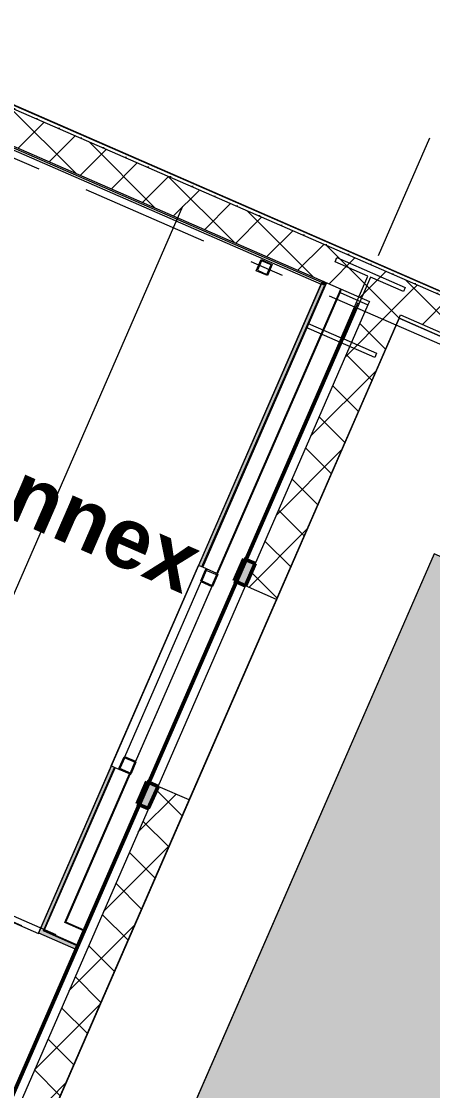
# Model space of a CAD drawing. Header units: millimetres. Extents: x -89663 to 74273, y -103666 to 18539.
# Drawn here: x 4083 to 5777, y -42278 to -37877 of the extents above; entities that cross this region are included whole.
import ezdxf
from ezdxf.enums import TextEntityAlignment as Align

# ---------------------------------------------------------------- set-up
doc = ezdxf.new("R2010")
doc.units = ezdxf.units.MM
doc.header["$MEASUREMENT"] = 0
doc.linetypes.add('Double Dashed', pattern=[1093.611073, 529.166651, -211.666656, 141.111112, -211.666656])
doc.linetypes.add('Long Dashed', pattern=[1058.333302, 634.99999, -423.333311])
for name, color, linetype in [('A-25-M_Wall_Int', 7, 'Continuous'), ('COLUMN.IFC Import', 7, 'Continuous'), ('New_A-05-M_Gross_Int_Circulation', 7, 'Continuous'), ('New_A-05-M_Gross_Int_Engineering', 7, 'Continuous'), ('New_A-15-MG_Structural_Grid_Phase_2', 7, 'Continuous'), ('New_A-20-M_Floor_Slab', 7, 'Continuous'), ('New_A-25-M_Wall_Int', 7, 'Continuous'), ('New_ArchiCAD Doors', 7, 'Continuous'), ('New_ArchiCAD Windows', 7, 'Continuous')]:
    doc.layers.add(name, color=color, linetype=linetype)
for name, color, linetype, lineweight in [('A-25-M_Wall_Int_Pen_No__1', 7, 'Continuous', 13), ('COLUMN.IFC Import_Pen_No__2', 8, 'Continuous', 15), ('New_A-20-M_ Acoustic chambers _Pen_No__1', 7, 'Continuous', 13), ('New_A-20-M_Floor_Slab_Pen_No__89', 8, 'Continuous', 20), ('New_A-25-M_Wall_Int_Pen_No__1', 7, 'Continuous', 13), ('New_A-95-H_Fill_Plan.Fill_Pen_No__1', 7, 'Continuous', 13), ('New_A-95-H_Fill_Plan.Fill_Pen_No__101', 252, 'Continuous', 15), ('New_A-95-P_Drawing_Pen_No__1', 7, 'Continuous', 13), ('New_A-95-P_Drawing_Pen_No__156', 5, 'Continuous', 50), ('New_ArchiCAD Doors_Pen_No__1', 7, 'Continuous', 13), ('New_ArchiCAD Windows_Pen_No__1', 7, 'Continuous', 13), ('New_ArchiCAD Windows_Pen_No__3', 7, 'Continuous', 18), ('New_ArchiCAD Zone Stamps_Pen_No__6', 7, 'Continuous', 35)]:
    doc.layers.add(name, color=color, linetype=linetype, lineweight=lineweight)
for name, color, linetype, lineweight, true_color in [('A-25-M_Wall_Int_Pen_No__107', 7, 'Continuous', 15, 0xa6a6a6), ('New_A-05-M_Gross_Int_Circulation_Pen_No__74', 7, 'Continuous', 20, 0x606060), ('New_A-05-M_Gross_Int_Engineering_Pen_No__74', 7, 'Continuous', 20, 0x606060), ('New_A-15-MG_Structural_Grid_Phase_2_Pen_No__222', 7, 'Continuous', 13, 0x65af33), ('New_A-25-M_Wall_Int_Pen_No__107', 7, 'Continuous', 15, 0xa6a6a6), ('New_A-25-M_Wall_Int_Pen_No__27', 7, 'Continuous', 50, 0x2a2a2a), ('New_ArchiCAD Doors_Pen_No__43', 7, 'Continuous', 30, 0x444444), ('New_ArchiCAD Doors_Pen_No__63', 7, 'Continuous', 20, 0x606060), ('New_ArchiCAD Windows_Pen_No__23', 7, 'Continuous', 30, 0x2a2a2a)]:
    doc.layers.add(name, color=color, linetype=linetype, lineweight=lineweight, true_color=true_color)
doc.styles.add('GENERATED_STYLE_1', font='')
doc.styles.add('GENERATED_STYLE_3', font='')
doc.styles.add('GENERATED_STYLE_4', font='')
doc.styles.get('GENERATED_STYLE_1').set_extended_font_data('Arial', bold=True)
doc.styles.get('GENERATED_STYLE_3').set_extended_font_data('Arial')
doc.styles.get('GENERATED_STYLE_4').set_extended_font_data('Swis721 BT')
doc.linetypes.add('Double Slash', pattern='A,0,[3,EC-MA-00-GF-DR-A-00363 Phase 2 Lecture Theatre Ground floor GA-S2-P171.Shx,S=15.679012,R=0,X=0,Y=0],-1975.555563,0', length=1975.555563)
pattern_1 = [(45, (0, 0), (-91.92388, 91.92388), []), (135, (0, 0), (91.92388, 91.92388), [])]
pattern_2 = [(336.4404, (0, 0), (69.2305, 158.76755), [0, -100]), (336.4404, (80.45, 59.4), (69.2305, 158.76755), [0, -100])]

# ---------------------------------------------------------------- blocks, each defined once
blk = doc.blocks.new('Vibrations Lab_INB 0308_9_1', base_point=(7528.9, -42293.4))
at = {"layer": 'New_A-05-M_Gross_Int_Engineering_Pen_No__74', "linetype": 'Continuous'}
for p, q in [((5638.5, -39099.3), (3902.7, -43079.9)), ((8140.8, -40190.4), (5638.5, -39099.3))]:
    blk.add_line(p, q, dxfattribs=at)
at = {"layer": 'New_ArchiCAD Zone Stamps_Pen_No__6'}
for tag, height, style, p in [('ROOM_NAME', 250, 'GENERATED_STYLE_1', (6899.7, -40822.6)), ('zoneNameLine2', 250, 'GENERATED_STYLE_1', (6711.2, -41254.7)), ('ROOM_NUMBER', 200, 'GENERATED_STYLE_3', (6522.8, -41675.4)), ('measuredAreaCode', 200, 'GENERATED_STYLE_3', (6365.8, -42035.5)), ('DUMMY_649', 200, 'GENERATED_STYLE_3', (6673.2, -42169.6)), ('DUMMY_650', 200, 'GENERATED_STYLE_3', (7162.5, -42382.9)), ('DUMMY_651', 133.3, 'GENERATED_STYLE_3', (7441.8, -42489.5))]:
    blk.add_attdef(tag, text='', height=height, rotation=336.4404, dxfattribs=dict(at, style=style)).set_placement(p, align=Align.TOP_LEFT)
blk = doc.blocks.new('Control Annex_INB 0305_11_1', base_point=(3260, -40510.4))
at = {"layer": 'New_A-05-M_Gross_Int_Engineering_Pen_No__74', "linetype": 'Continuous'}
for p, q in [((5320.8, -38952.6), (1800.9, -37417.8)), ((4153, -41630.8), (5320.8, -38952.6)), ((291.6, -39947.1), (4153, -41630.8))]:
    blk.add_line(p, q, dxfattribs=at)
at = {"layer": 'New_ArchiCAD Zone Stamps_Pen_No__6'}
for tag, height, style, p in [('ROOM_NAME', 250, 'GENERATED_STYLE_1', (2642.7, -39044.7)), ('zoneNameLine2', 250, 'GENERATED_STYLE_1', (2454.2, -39476.8)), ('ROOM_NUMBER', 200, 'GENERATED_STYLE_3', (2265.8, -39897.5)), ('measuredAreaCode', 200, 'GENERATED_STYLE_3', (2108.8, -40257.6)), ('DUMMY_649', 200, 'GENERATED_STYLE_3', (2416.2, -40391.7)), ('DUMMY_650', 200, 'GENERATED_STYLE_3', (2905.5, -40605.1)), ('DUMMY_651', 133.3, 'GENERATED_STYLE_3', (3184.8, -40711.6))]:
    blk.add_attdef(tag, text='', height=height, rotation=336.4404, dxfattribs=dict(at, style=style)).set_placement(p, align=Align.TOP_LEFT)
blk = doc.blocks.new('Corridor 01-Ground_INB 0350_14_1', base_point=(3443.2, -36782))
at = {"layer": 'New_A-05-M_Gross_Int_Circulation_Pen_No__74', "linetype": 'Continuous'}
blk.add_line((-10182, -32015.9), (16730.7, -43750.6), dxfattribs=at)
at = {"layer": 'New_ArchiCAD Zone Stamps_Pen_No__6'}
for tag, height, style, p in [('ROOM_NAME', 250, 'GENERATED_STYLE_1', (2435.8, -35146.3)), ('zoneNameLine2', 250, 'GENERATED_STYLE_1', (2247.4, -35578.4)), ('ROOM_NUMBER', 200, 'GENERATED_STYLE_3', (2059, -35999.1)), ('measuredAreaCode', 200, 'GENERATED_STYLE_3', (1901.9, -36359.2)), ('DUMMY_649', 200, 'GENERATED_STYLE_3', (2209.3, -36493.3)), ('DUMMY_650', 200, 'GENERATED_STYLE_3', (2698.7, -36706.6)), ('DUMMY_651', 133.3, 'GENERATED_STYLE_3', (2978, -36813.2))]:
    blk.add_attdef(tag, text='', height=height, rotation=336.4404, dxfattribs=dict(at, style=style)).set_placement(p, align=Align.TOP_LEFT)
blk = doc.blocks.new('Slab_57_1', base_point=(5782.5, -40068.3))
at = {"layer": 'New_A-20-M_Floor_Slab_Pen_No__89', "linetype": 'Continuous', "flags": 128}
blk.add_lwpolyline([(5782.5, -40068.3), (4581.4, -42822.8), (9164.9, -44821.5), (10366, -42066.9)], close=True, dxfattribs=at)
blk = doc.blocks.new('Simple Window Opening')
at = {"layer": 'New_ArchiCAD Windows_Pen_No__1', "linetype": 'Continuous'}
for p, q in [((-450, 0), (-450, -140)), ((450, 0), (450, -140))]:
    blk.add_line(p, q, dxfattribs=at)
at = {"layer": 'New_ArchiCAD Windows_Pen_No__3', "linetype": 'Continuous'}
for p, q in [((-450, 0), (450, 0)), ((-450, -140), (450, -140))]:
    blk.add_line(p, q, dxfattribs=at)
blk = doc.blocks.new('Wall_72_1', base_point=(5706.4, -38943.5))
at = {"layer": 'New_A-25-M_Wall_Int_Pen_No__107', "linetype": 'Continuous'}
h = blk.add_hatch(dxfattribs=at)
h.set_pattern_fill('Concrete_Block_0001', color=256, style=0, pattern_type=2)
h.set_pattern_definition(pattern_1)
h.paths.add_polyline_path([(5005.4, -40200.8), (5133.7, -40256.8), (5638.5, -39099.3), (5510.1, -39043.3)])
h = blk.add_hatch(dxfattribs=at)
h.set_pattern_fill('Concrete_Block_0001', color=256, style=0, pattern_type=2)
h.set_pattern_definition(pattern_1)
h.paths.add_polyline_path([(1314.9, -48664.3), (1443.2, -48720.3), (4774, -41081.7), (4645.7, -41025.8)])
at = {"layer": 'New_A-25-M_Wall_Int_Pen_No__1', "linetype": 'Continuous', "flags": 128}
for points in [[(5510.1, -39043.3), (5005.4, -40200.8)], [(5133.7, -40256.8), (5638.5, -39099.3)], [(4645.7, -41025.8), (1314.9, -48664.3)], [(1443.2, -48720.3), (4774, -41081.7)]]:
    blk.add_lwpolyline(points, dxfattribs=at)
at = {"layer": 'New_ArchiCAD Windows', "color": 251, "linetype": 'Continuous', "lineweight": 20, "true_color": 0x606060, "xscale": -0.9999999999999999, "zscale": 1000, "rotation": 246.4404115839914}
blk.add_blockref('Simple Window Opening', (4953.9, -40669.3), dxfattribs=at)
blk = doc.blocks.new('Window 19_3')
at = {"layer": 'New_ArchiCAD Windows_Pen_No__1', "linetype": 'Continuous'}
for p, q in [((-450, 0), (-450, -3)), ((450, 0), (450, -3)), ((-450, -3), (-450, -50)), ((450, -3), (450, -50))]:
    blk.add_line(p, q, dxfattribs=at)
at = {"layer": 'New_ArchiCAD Windows_Pen_No__23', "linetype": 'Continuous'}
for p, q in [((-450, 0), (-445, 0)), ((-445, 0), (-395, 0)), ((-395, 0), (-395, -50)), ((395, -50), (395, 0)), ((395, 0), (445, 0)), ((445, 0), (450, 0)), ((-445, -50), (-450, -50)), ((-395, -50), (-445, -50)), ((445, -50), (395, -50)), ((450, -50), (445, -50))]:
    blk.add_line(p, q, dxfattribs=at)
at = {"layer": 'New_ArchiCAD Windows_Pen_No__3', "linetype": 'Continuous'}
for p, q in [((-450, 0), (450, 0)), ((-445, -50), (-445, 0)), ((-395, 0), (395, 0)), ((445, -50), (445, 0)), ((-450, -85), (450, -85)), ((395, -50), (-395, -50))]:
    blk.add_line(p, q, dxfattribs=at)
blk = doc.blocks.new('Wall_156_1', base_point=(5463.7, -38837.6))
at = {"layer": 'New_A-25-M_Wall_Int_Pen_No__107', "linetype": 'Continuous'}
for points in [[(4813.1, -40116.9), (4826.8, -40122.9), (5331.5, -38965.5), (5317.8, -38959.5)], [(4453.3, -40941.9), (4153.8, -41628.8), (4173.6, -41621.1), (4467.1, -40947.9)]]:
    blk.add_hatch(color=256, dxfattribs=at).paths.add_polyline_path(points)
at = {"layer": 'New_A-25-M_Wall_Int_Pen_No__107', "linetype": 'Continuous', "lineweight": 0, "true_color": 0x535353}
for points in [[(5331.5, -38965.5), (4826.8, -40122.9), (4829.6, -40124.1), (5334.3, -38966.7)], [(4888.2, -40149.7), (4891, -40150.9), (5395.7, -38993.4), (5393, -38992.2)], [(4467.1, -40947.9), (4173.6, -41621.1), (4177.5, -41619.5), (4469.8, -40949.1)], [(4528.5, -40974.7), (4261.7, -41586.4), (4265.7, -41584.9), (4531.3, -40975.9)]]:
    blk.add_hatch(color=251, dxfattribs=at).paths.add_polyline_path(points)
at = {"layer": 'New_A-25-M_Wall_Int_Pen_No__1', "linetype": 'Continuous'}
for p, q in [((4826.8, -40122.9), (5331.5, -38965.5)), ((4829.6, -40124.1), (5334.3, -38966.7)), ((4888.2, -40149.7), (5393, -38992.2)), ((4826.8, -40122.9), (4813.1, -40116.9)), ((4829.6, -40124.1), (4826.8, -40122.9)), ((4845.2, -40130.9), (4829.6, -40124.1)), ((4888.2, -40149.7), (4845.2, -40130.9)), ((4891, -40150.9), (4888.2, -40149.7)), ((4173.6, -41621.1), (4467.1, -40947.9)), ((4177.5, -41619.5), (4469.8, -40949.1)), ((4467.1, -40947.9), (4453.3, -40941.9)), ((4469.8, -40949.1), (4467.1, -40947.9)), ((4485.4, -40955.9), (4469.8, -40949.1)), ((4528.5, -40974.7), (4485.4, -40955.9)), ((4261.7, -41586.4), (4528.5, -40974.7)), ((4531.3, -40975.9), (4528.5, -40974.7))]:
    blk.add_line(p, q, dxfattribs=at)
at = {"layer": 'New_A-25-M_Wall_Int_Pen_No__1', "linetype": 'Continuous', "flags": 128}
for points in [[(5317.8, -38959.5), (4813.1, -40116.9)], [(4891, -40150.9), (5395.7, -38993.4)], [(4453.3, -40941.9), (4153.8, -41628.8)], [(4265.7, -41584.9), (4531.3, -40975.9)]]:
    blk.add_lwpolyline(points, dxfattribs=at)
at = {"layer": 'New_ArchiCAD Windows', "color": 251, "linetype": 'Continuous', "lineweight": 20, "true_color": 0x606060, "xscale": -1, "zscale": 1000, "rotation": 246.4404115839915}
blk.add_blockref('Window 19_3', (4711.1, -40563.4), dxfattribs=at)
blk = doc.blocks.new('Wall_157_1', base_point=(5133.7, -40256.8))
at = {"layer": 'New_A-25-M_Wall_Int_Pen_No__107', "linetype": 'Continuous', "lineweight": 0, "true_color": 0x292929}
blk.add_hatch(color=250, dxfattribs=at).paths.add_polyline_path([(5045.4, -40109.1), (4998.9, -40088.9), (4959, -40180.6), (5005.4, -40200.8)])
at = {"layer": 'New_A-25-M_Wall_Int_Pen_No__27', "linetype": 'Continuous', "flags": 128}
for points in [[(4998.9, -40088.9), (4959, -40180.6)], [(5045.4, -40109.1), (4998.9, -40088.9)], [(5005.4, -40200.8), (5045.4, -40109.1)], [(4959, -40180.6), (5005.4, -40200.8)]]:
    blk.add_lwpolyline(points, dxfattribs=at)
blk = doc.blocks.new('Wall_158_1', base_point=(4599.2, -41005.5))
at = {"layer": 'New_A-25-M_Wall_Int_Pen_No__107', "linetype": 'Continuous', "lineweight": 0, "true_color": 0x292929}
blk.add_hatch(color=250, dxfattribs=at).paths.add_polyline_path([(4559.3, -41097.2), (4605.7, -41117.4), (4645.7, -41025.8), (4599.2, -41005.5)])
at = {"layer": 'New_A-25-M_Wall_Int_Pen_No__27', "linetype": 'Continuous', "flags": 128}
for points in [[(4599.2, -41005.5), (4559.3, -41097.2)], [(4645.7, -41025.8), (4599.2, -41005.5)], [(4605.7, -41117.4), (4645.7, -41025.8)], [(4559.3, -41097.2), (4605.7, -41117.4)]]:
    blk.add_lwpolyline(points, dxfattribs=at)
blk = doc.blocks.new('Double Door 19_6')
at = {"layer": 'New_ArchiCAD Doors_Pen_No__1', "linetype": 'Continuous'}
for p, q in [((-905, 0), (-905, -15)), ((905, 0), (905, -15)), ((-905, -15), (-905, -155)), ((905, -15), (905, -155)), ((-905, -155), (-905, -170)), ((905, -155), (905, -170))]:
    blk.add_line(p, q, dxfattribs=at)
at = {"layer": 'New_ArchiCAD Doors_Pen_No__43', "linetype": 'Continuous'}
for p, q in [((-898, 0), (-905, 0)), ((-905, 0), (-905, -170)), ((-832, 0), (-898, 0)), ((-898, 0), (-898, -170)), ((-832, -170), (-832, 0)), ((898, 0), (832, 0)), ((832, 0), (832, -170)), ((898, 0), (905, 0)), ((898, -170), (898, 0)), ((905, 0), (905, -170)), ((-898, -170), (-905, -170)), ((-898, -170), (-832, -170)), ((832, -170), (898, -170)), ((898, -170), (905, -170))]:
    blk.add_line(p, q, dxfattribs=at)
at = {"layer": 'New_ArchiCAD Doors_Pen_No__63', "linetype": 'Continuous'}
for p, q in [((-832, 0), (-832, 832)), ((832, 0), (832, 832))]:
    blk.add_line(p, q, dxfattribs=at)
for centre, start, end in [((-832, 0), 0, 90), ((832, 0), 90, 180)]:
    blk.add_arc(centre, 832, start, end, dxfattribs=at)
blk = doc.blocks.new('Wall_165_1', base_point=(-2593.3, -35324.4))
at = {"layer": 'New_A-25-M_Wall_Int_Pen_No__107', "linetype": 'Continuous'}
h = blk.add_hatch(dxfattribs=at)
h.set_pattern_fill('Concrete_Block_0001', color=256, style=0, pattern_type=2)
h.set_pattern_definition(pattern_1)
h.paths.add_polyline_path([(3292.3, -38059.9), (5516.1, -39029.6), (5572.1, -38901.2), (3348.2, -37931.5)])
h = blk.add_hatch(dxfattribs=at)
h.set_pattern_fill('Plaster_0001', color=256, style=0, pattern_type=2)
h.set_pattern_definition(pattern_2)
h.paths.add_polyline_path([(3354.2, -37917.8), (3348.2, -37931.5), (6151, -39153.7), (6157, -39139.9)])
h = blk.add_hatch(dxfattribs=at)
h.set_pattern_fill('Plaster_0001', color=256, style=0, pattern_type=2)
h.set_pattern_definition(pattern_2)
h.paths.add_polyline_path([(3292.3, -38059.9), (3286.3, -38073.6), (5317.8, -38959.5), (5323.8, -38945.7)])
h = blk.add_hatch(dxfattribs=at)
h.set_pattern_fill('Concrete_Block_0001', color=256, style=0, pattern_type=2)
h.set_pattern_definition(pattern_1)
h.paths.add_polyline_path([(5700.4, -38957.2), (5572.1, -38901.2), (5516.1, -39029.6), (5644.4, -39085.5)])
blk.add_hatch(color=256, dxfattribs=at).paths.add_polyline_path([(5337.5, -38951.7), (5323.8, -38945.7), (5317.8, -38959.5), (5331.5, -38965.5)])
at = {"layer": 'New_A-25-M_Wall_Int_Pen_No__107', "linetype": 'Continuous', "lineweight": 0, "true_color": 0x535353}
for points in [[(5340.3, -38952.9), (5337.5, -38951.7), (5331.5, -38965.5), (5334.3, -38966.7)], [(5401.7, -38979.7), (5398.9, -38978.5), (5393, -38992.2), (5395.7, -38993.4)]]:
    blk.add_hatch(color=251, dxfattribs=at).paths.add_polyline_path(points)
at = {"layer": 'New_A-25-M_Wall_Int_Pen_No__107', "linetype": 'Continuous'}
h = blk.add_hatch(dxfattribs=at)
h.set_pattern_fill('Plaster_0001', color=256, style=0, pattern_type=2)
h.set_pattern_definition(pattern_2)
h.paths.add_polyline_path([(5516.1, -39029.6), (5401.7, -38979.7), (5395.7, -38993.4), (5510.1, -39043.3)])
h = blk.add_hatch(dxfattribs=at)
h.set_pattern_fill('Concrete_Block_0001', color=256, style=0, pattern_type=2)
h.set_pattern_definition(pattern_1)
h.paths.add_polyline_path([(5700.4, -38957.2), (5644.4, -39085.5), (6095.1, -39282), (6151, -39153.7)])
h = blk.add_hatch(dxfattribs=at)
h.set_pattern_fill('Concrete_Block_0001', color=256, style=0, pattern_type=2)
h.set_pattern_definition(pattern_1)
h.paths.add_polyline_path([(5644.4, -39085.5), (5516.1, -39029.6), (5510.1, -39043.3), (5638.5, -39099.3)])
h = blk.add_hatch(dxfattribs=at)
h.set_pattern_fill('Plaster_0001', color=256, style=0, pattern_type=2)
h.set_pattern_definition(pattern_2)
h.paths.add_polyline_path([(5644.4, -39085.5), (5638.5, -39099.3), (6089.1, -39295.8), (6095.1, -39282)])
at = {"layer": 'New_A-25-M_Wall_Int_Pen_No__1', "linetype": 'Continuous'}
for p, q in [((3348.2, -37931.5), (6151, -39153.7)), ((3292.3, -38059.9), (5516.1, -39029.6)), ((5323.8, -38945.7), (5317.8, -38959.5)), ((5337.5, -38951.7), (5331.5, -38965.5)), ((5334.3, -38966.7), (5340.3, -38952.9)), ((5393, -38992.2), (5398.9, -38978.5)), ((5395.7, -38993.4), (5401.7, -38979.7)), ((5516.1, -39029.6), (5510.1, -39043.3)), ((5638.5, -39099.3), (5644.4, -39085.5)), ((5644.4, -39085.5), (6095.1, -39282))]:
    blk.add_line(p, q, dxfattribs=at)
at = {"layer": 'New_A-25-M_Wall_Int_Pen_No__1', "linetype": 'Continuous', "flags": 128}
for points in [[(6157, -39139.9), (3354.2, -37917.8)], [(3286.3, -38073.6), (5317.8, -38959.5)], [(5395.7, -38993.4), (5510.1, -39043.3)], [(5638.5, -39099.3), (6089.1, -39295.8)]]:
    blk.add_lwpolyline(points, dxfattribs=at)
at = {"layer": 'New_ArchiCAD Doors', "color": 251, "linetype": 'Continuous', "lineweight": 20, "true_color": 0x606060, "xscale": -1, "zscale": 1000, "rotation": 156.4404115840011}
blk.add_blockref('Double Door 19_6', (6918.6, -39657.5), dxfattribs=at)
blk = doc.blocks.new('Wall_178_1', base_point=(4265.7, -41584.9))
at = {"layer": 'A-25-M_Wall_Int_Pen_No__107', "linetype": 'Continuous', "lineweight": 0, "true_color": 0x535353}
for points in [[(4341, -41617.7), (4265.7, -41584.9), (4261.7, -41586.4), (4339.8, -41620.5)], [(4314.2, -41679.2), (4177.5, -41619.5), (4173.6, -41621.1), (4313, -41681.9)]]:
    blk.add_hatch(color=251, dxfattribs=at).paths.add_polyline_path(points)
at = {"layer": 'A-25-M_Wall_Int_Pen_No__107', "linetype": 'Continuous'}
blk.add_hatch(color=256, dxfattribs=at).paths.add_polyline_path([(4313, -41681.9), (4173.6, -41621.1), (4153.8, -41628.8), (4307, -41695.7)])
at = {"layer": 'A-25-M_Wall_Int_Pen_No__1', "linetype": 'Continuous'}
for p, q in [((4339.8, -41620.5), (4261.7, -41586.4)), ((4313, -41681.9), (4173.6, -41621.1)), ((4314.2, -41679.2), (4177.5, -41619.5))]:
    blk.add_line(p, q, dxfattribs=at)
at = {"layer": 'A-25-M_Wall_Int_Pen_No__1', "linetype": 'Continuous', "flags": 128}
for points in [[(4341, -41617.7), (4265.7, -41584.9)], [(4153.8, -41628.8), (4307, -41695.7)], [(4307, -41695.7), (4341, -41617.7)]]:
    blk.add_lwpolyline(points, dxfattribs=at)
blk = doc.blocks.new('Column 73')
at = {"layer": 'COLUMN.IFC Import_Pen_No__2', "linetype": 'Continuous'}
for p, q in [((-153.7, 157.25), (153.7, 157.25)), ((-153.7, 138.55), (-153.7, 157.25)), ((-6, 138.55), (-153.7, 138.55)), ((-6, -138.55), (-6, 138.55)), ((6, 138.55), (6, -138.55)), ((153.7, 138.55), (6, 138.55)), ((153.7, 157.25), (153.7, 138.55)), ((-153.7, -138.55), (-6, -138.55)), ((-153.7, -157.25), (-153.7, -138.55)), ((153.7, -157.25), (-153.7, -157.25)), ((6, -138.55), (153.7, -138.55)), ((153.7, -138.55), (153.7, -157.25))]:
    blk.add_line(p, q, dxfattribs=at)
blk = doc.blocks.new('Discrete Accessory 650')
at = {"layer": 'COLUMN.IFC Import_Pen_No__2', "linetype": 'Continuous'}
for p, q in [((-25, 25), (25, 25)), ((-25, -25), (-25, 25)), ((-21, 21), (-21, -21)), ((21, 21), (-21, 21)), ((21, -21), (21, 21)), ((25, 25), (25, -25)), ((25, -25), (-25, -25)), ((-21, -21), (21, -21))]:
    blk.add_line(p, q, dxfattribs=at)
blk = doc.blocks.new('Standard grid marker_29')
at = {"layer": 'New_A-15-MG_Structural_Grid_Phase_2_Pen_No__222', "linetype": 'Double Dashed'}
blk.add_line((705.1, 0), (54601, 0), dxfattribs=at)
at = {"layer": 'New_A-15-MG_Structural_Grid_Phase_2_Pen_No__222', "style": 'GENERATED_STYLE_4'}
for tag, p in [('AC_MarkerText_1_0', (-500, 43.4)), ('AC_MarkerText_1_1', (55806.1, 43.4))]:
    blk.add_attdef(tag, text='', height=350, rotation=180, dxfattribs=at).set_placement(p, align=Align.MIDDLE_CENTER)
blk = doc.blocks.new('Standard grid marker_31')
at = {"layer": 'New_A-15-MG_Structural_Grid_Phase_2_Pen_No__222', "linetype": 'Double Dashed'}
blk.add_line((2211.6, 0), (53472.7, 0), dxfattribs=at)
at = {"layer": 'New_A-15-MG_Structural_Grid_Phase_2_Pen_No__222', "style": 'GENERATED_STYLE_4'}
for tag, p in [('AC_MarkerText_1_0', (-500, 1206.2)), ('AC_MarkerText_1_1', (56184.2, 1206.2))]:
    blk.add_attdef(tag, text='', height=350, rotation=270, dxfattribs=at).set_placement(p, align=Align.MIDDLE_CENTER)

msp = doc.modelspace()

# ---------------------------------------------------------------- hatches: boundary and pattern name
at = {"layer": 'New_A-95-H_Fill_Plan.Fill_Pen_No__101', "linetype": 'Continuous'}
msp.add_hatch(color=256, dxfattribs=at).paths.add_polyline_path([(9166.9, -44817), (10366, -42066.9), (5782.5, -40068.3), (4583.3, -42818.3)])

# ---------------------------------------------------------------- linework, layer by layer
at = {"layer": 'New_A-20-M_ Acoustic chambers _Pen_No__1', "linetype": 'Long Dashed', "flags": 128}
msp.add_lwpolyline([(591.5, -40075.5), (4166.4, -41634.3), (1128.7, -48600.8), (-2446.3, -47042)], close=True, dxfattribs=at)
at = {"layer": 'New_A-95-H_Fill_Plan.Fill_Pen_No__1', "linetype": 'Continuous', "flags": 128}
msp.add_lwpolyline([(9166.9, -44817), (10366, -42066.9), (5782.5, -40068.3), (4583.3, -42818.3)], close=True, dxfattribs=at)
at = {"layer": 'New_A-95-P_Drawing_Pen_No__1', "linetype": 'Continuous'}
for p, q in [((3565.9, -41348.7), (4748.2, -38637.5)), ((4225.9, -41636.5), (3565.9, -41348.7))]:
    msp.add_line(p, q, dxfattribs=at)
at = {"layer": 'New_A-95-P_Drawing_Pen_No__156', "linetype": 'Double Slash', "flags": 128}
msp.add_lwpolyline([(5460.7, -39055.1), (1223.8, -48771.5)], dxfattribs=at)

# ---------------------------------------------------------------- block references
at = {"layer": 'A-25-M_Wall_Int', "color": 250, "lineweight": 50, "true_color": 0x2a2a2a}
msp.add_blockref('Wall_178_1', (4265.7, -41584.9), dxfattribs=at)
at = {"layer": 'COLUMN.IFC Import', "linetype": 'Continuous', "zscale": 1000}
for name, p, rotation in [('Discrete Accessory 650', (5083.4, -38890.8), 246.4404115839877), ('Column 73', (5460.2, -39055.1), 336.4404115839877)]:
    msp.add_blockref(name, p, dxfattribs=dict(at, rotation=rotation))
at = {"layer": 'New_A-05-M_Gross_Int_Circulation', "linetype": 'Continuous'}
msp.add_blockref('Corridor 01-Ground_INB 0350_14_1', (3443.2, -36782), dxfattribs=at)
at = {"layer": 'New_A-05-M_Gross_Int_Engineering', "linetype": 'Continuous'}
ref = msp.add_blockref('Control Annex_INB 0305_11_1', (3260, -40510.4), dxfattribs=at)
ref.add_attrib('ROOM_NAME', 'Control Annex', dxfattribs={"layer": 'New_ArchiCAD Zone Stamps_Pen_No__6', "color": 7, "height": 250, "rotation": 336.4404, "style": 'GENERATED_STYLE_1'}).set_placement((2642.7, -39044.7), align=Align.TOP_LEFT)
msp.add_blockref('Vibrations Lab_INB 0308_9_1', (7528.9, -42293.4), dxfattribs=at)
at = {"layer": 'New_A-15-MG_Structural_Grid_Phase_2', "color": 8, "linetype": 'Continuous', "lineweight": 15, "zscale": 1000}
for name, p, rotation in [('Standard grid marker_31', (-2323.9, -56907.5), 66.44041158399293), ('Standard grid marker_29', (21520.4, -46057.9), 156.4404115839929)]:
    msp.add_blockref(name, p, dxfattribs=dict(at, rotation=rotation))
at = {"layer": 'New_A-20-M_Floor_Slab', "color": 8, "linetype": 'Continuous', "lineweight": 20}
msp.add_blockref('Slab_57_1', (5782.5, -40068.3), dxfattribs=at)
at = {"layer": 'New_A-25-M_Wall_Int', "color": 250, "lineweight": 50, "true_color": 0x2a2a2a}
for name, p in [('Wall_165_1', (-2593.3, -35324.4)), ('Wall_156_1', (5463.7, -38837.6)), ('Wall_72_1', (5706.4, -38943.5)), ('Wall_157_1', (5133.7, -40256.8)), ('Wall_158_1', (4599.2, -41005.5))]:
    msp.add_blockref(name, p, dxfattribs=at)

doc.saveas('drawing.dxf')
